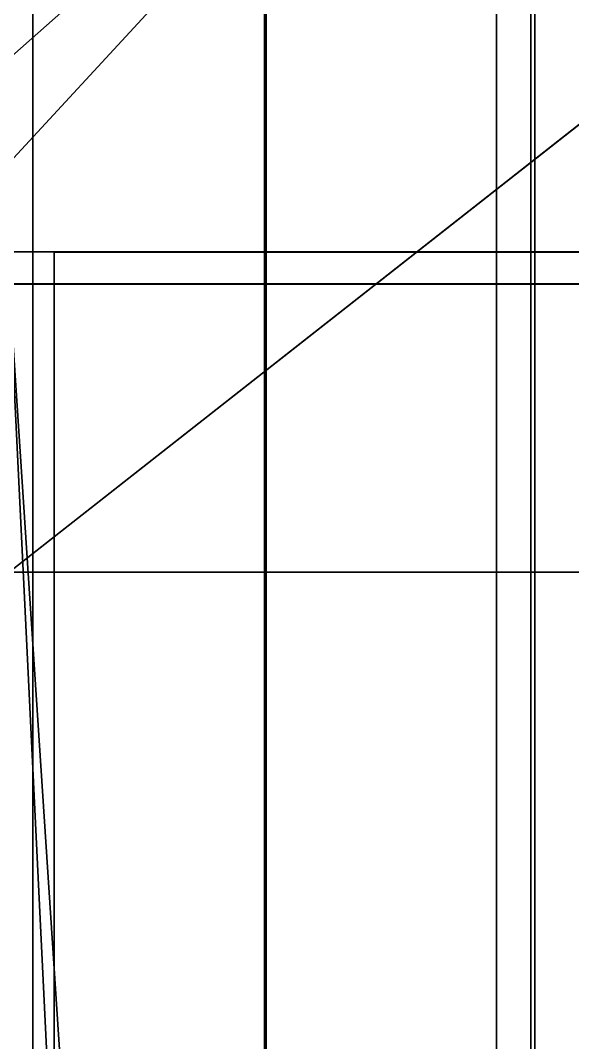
# Model space of a CAD drawing. Extents: x -7.1 to 8.3, y -8 to 8.
# Drawn here: x 3.8044 to 3.9768, y 2.7531 to 3.0723 of the extents above; entities that cross this region are included whole.
import ezdxf

# ---------------------------------------------------------------- set-up
doc = ezdxf.new("R2010")
doc.units = 0

msp = doc.modelspace()

# ---------------------------------------------------------------- linework, layer by layer
for points in [[(7.80574, 8), (-6.55791, 8), (7.80574, -8)], [(-6.55791, -8), (7.80574, -8), (-6.55791, 8)], [(7.80574, 8, -0.79139), (7.80574, -8, -0.79139), (-6.55791, -8, -0.79139)], [(-6.55791, -8, -0.79139), (-6.55791, 8, -0.79139), (7.80574, 8, -0.79139)], [(-3.29913, 4.29173, 0.11606), (-3.39913, -4.39201, 0.11606), (5.20087, -4.39201, 0.11606), (5.20087, 4.29173, 0.11606)], [(3.96503, 3.20575, 12.06606), (3.96503, -3.41575, 12.06606), (5.26024, -4.22831, 12.06711), (5.26024, 4.01831, 12.06711)], [(3.80087, 2.9, 3.01606), (5.20087, 3.99959, 3.01606), (2.42019, 3.99959, 3.01606), (2.42019, 2.9, 3.01606)], [(2.42019, 2.9, 2.91606), (2.42019, 3.99959, 2.91606), (5.20087, 3.99959, 2.91606), (3.80087, 2.9, 2.91606)], [(2.50087, 4.00094, 6.13501), (2.50087, 3, 6.13501), (5.10141, 3.00001, 6.13533), (5.10141, 4.00095, 6.13501)], [(5.10143, 4.00093, 5.99827), (5.10143, 2.99999, 5.99859), (2.50087, 2.99999, 5.99827), (2.50087, 4.00093, 5.99827)], [(3.80087, 2.9, 3.01606), (3.80087, -3, 3.01606), (5.20087, -4.2, 3.01606), (5.20087, 3.99959, 3.01606)], [(5.20087, 3.99959, 2.91606), (5.20087, -4.2, 2.91606), (3.80087, -3, 2.91606), (3.80087, 2.9, 2.91606)], [(2.40087, 3.99, 9.07898), (3.80087, 2.99001, 9.07898), (5.20087, 2.99001, 9.0793), (5.20087, 3.99001, 9.07898)], [(5.20088, 3.98999, 9.01859), (5.20088, 2.98999, 9.01874), (3.80087, 2.99, 9.01859), (2.40087, 3.99001, 9.01828)], [(5.17751, 3.94639, 11.96502), (5.17751, -4.15639, 11.96502), (3.96503, -3.41575, 11.96606), (3.96503, 3.20575, 11.96606)], [(3.80828, -3.46968, 12.15323), (3.8082, 3.2785, 12.15323), (3.79748, 3.29707, 12.14792), (3.79756, -3.48825, 12.14793)], [(3.95306, 3.2785, 12.15385), (3.95314, -3.46968, 12.15386), (3.96391, -3.48825, 12.14864), (3.96383, 3.29707, 12.14864)], [(3.96383, 3.29707, 12.14864), (3.96391, -3.48825, 12.14864), (4.01269, -3.48825, 12.06419), (4.0127, 3.29707, 12.06418)], [(3.8811, -3.46968, 12.0323), (3.77359, -3.46968, 12.05793), (3.77359, 3.2785, 12.05793), (3.8811, 3.2785, 12.03229)], [(3.88071, -3.46968, 12.17964), (3.88063, 3.2785, 12.17963), (3.8082, 3.2785, 12.15323), (3.80828, -3.46968, 12.15323)], [(3.95314, -3.46968, 12.15386), (3.95306, 3.2785, 12.15385), (3.88063, 3.2785, 12.17963), (3.88071, -3.46968, 12.17964)], [(3.98861, -3.46968, 12.05886), (3.8811, -3.46968, 12.0323), (3.8811, 3.2785, 12.03229), (3.98861, 3.2785, 12.05885)], [(3.96503, -3.41575, 12.03273), (-2.14534, 3.20575, 12.03273), (-2.98174, 2.73338, 12.03273)], [(3.96503, 3.20575, 12.02273), (-2.14534, -3.41575, 12.02273), (-2.98173, -2.94338, 12.02273)], [(-2.98173, -2.94338, 12.02273), (-2.62823, 3.07918, 12.02273), (3.96503, 3.20575, 12.02273)], [(3.96503, 3.20575, 12.02273), (3.96503, -3.41575, 12.02273), (-2.14534, -3.41575, 12.02273)], [(3.96503, -3.41575, 12.03273), (3.96503, 3.20575, 12.03273), (-2.14534, 3.20575, 12.03273)], [(3.96503, 3.20575, 11.96606), (3.96503, -3.41575, 11.96606), (3.96503, -3.41575, 12.06606), (3.96503, 3.20575, 12.06606)], [(5.10141, 3.00001, 6.13533), (2.50087, 3, 6.13501), (2.50087, 2.99999, 5.99827), (5.10143, 2.99999, 5.99859)], [(3.81495, 2.64162, 6.1167), (3.81495, 3.00005, 6.11606), (3.81495, 2.99995, 6.01606), (3.81495, 2.74161, 6.01659)], [(5.00087, 2.64161, 6.11642), (5.00087, 3.00005, 6.11638), (3.81495, 3.00005, 6.11606), (3.81495, 2.64162, 6.1167)], [(3.81495, 2.74161, 6.01659), (3.81495, 2.99995, 6.01606), (5.00087, 2.99995, 6.01638), (5.00087, 2.74161, 6.01634)], [(3.80087, 2.99003, 9.05427), (5.00087, 2.99003, 9.05458), (5.00087, 2.98995, 8.96638), (3.80087, 2.98995, 8.96606)], [(3.81836, 2.63183, 9.0549), (3.80087, 2.99003, 9.05427), (3.80087, 2.98995, 8.96606), (3.81787, 2.73183, 8.96659)], [(5.00087, 2.63182, 9.05462), (5.00087, 2.99003, 9.05458), (3.80087, 2.99003, 9.05427), (3.81836, 2.63183, 9.0549)], [(5.20087, 2.99001, 9.0793), (3.80087, 2.99001, 9.07898), (3.80087, 2.99, 9.01859), (5.20088, 2.98999, 9.01874)], [(3.81787, 2.73183, 8.96659), (3.80087, 2.98995, 8.96606), (5.00087, 2.98995, 8.96638), (5.00087, 2.73183, 8.96634)], [(2.20087, 2.9, 0.11606), (3.80087, 2.9, 2.90984), (4.99443, 2.9, 2.90984), (4.99443, 2.9, 0.11606)]]:
    msp.add_3dface(points)

doc.saveas('drawing.dxf')
